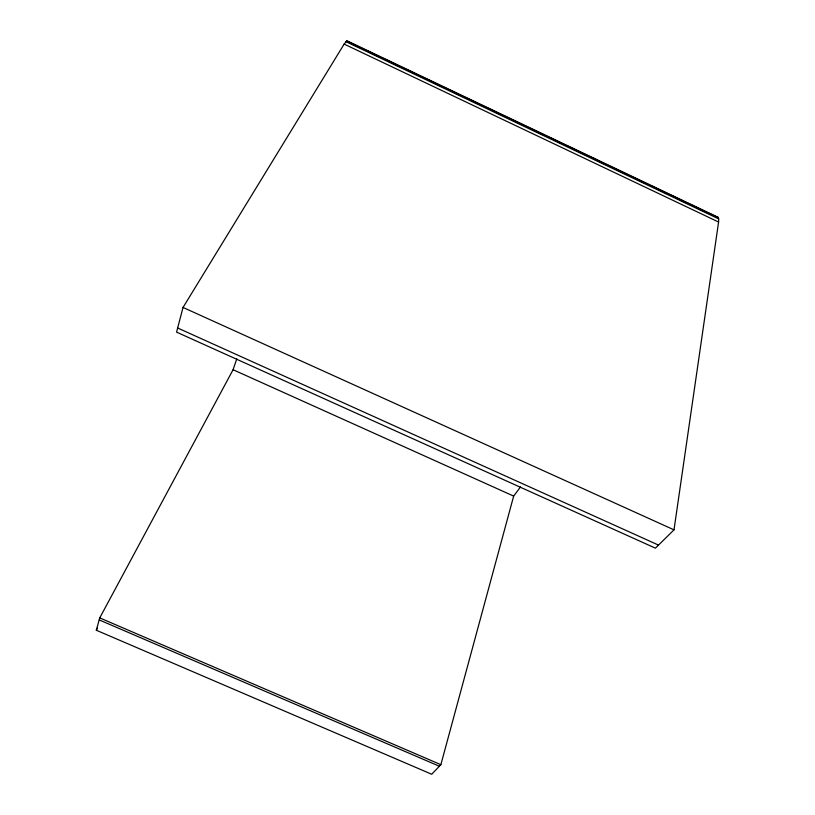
<?xml version="1.0" encoding="UTF-8"?>
<svg xmlns="http://www.w3.org/2000/svg" width="815" height="815" viewBox="0 0 815 815"><rect width="100%" height="100%" fill="white"/><g stroke="black" fill="none" stroke-linecap="round" stroke-linejoin="round"><path stroke-width="1.22" d="M718.586 222.037L718.687 218.889L717.893 217.157L346.935 40.75L344.144 44.092L183.029 307.449L176.57 332.123L655.392 548.149L674.005 529.852L718.586 222.037L344.144 44.092M520.51 486.932L513.664 496.091L440.864 764.674L431.716 774.25L96.313 630.24L99.746 617.892L233.08 369.725L236.778 358.885M96.313 630.24L97.515 627.988M716.283 216.953L717.893 217.157M99.746 617.892L440.864 764.674M99.206 619.909L439.336 766.212M233.08 369.725L513.664 496.091M183.029 307.449L674.005 529.852M177.67 328.007L658.449 545.062M346.477 40.984L718.392 217.839M350.796 43.154L362.288 48.625M368.034 51.355L379.525 56.826M381.828 57.916L393.319 63.376M395.621 64.477L410.566 71.577M420.907 76.498L428.955 80.318M438.144 84.699L446.192 88.519M451.938 91.249L459.986 95.08M465.732 97.81L477.223 103.281M482.969 106.011L494.461 111.472M496.763 112.572L509.406 118.583M522.048 124.593L526.643 126.773M535.842 131.154L543.88 134.974M549.636 137.704L561.127 143.175M566.873 145.905L578.365 151.376M580.667 152.466L610.547 166.678M619.736 171.048L627.784 174.868M636.984 179.249L645.022 183.069M650.778 185.8L662.269 191.27M664.561 192.36L679.506 199.461M681.809 200.561L693.3 206.022M695.592 207.122L704.792 211.493M707.094 212.583L711.689 214.773M345.845 41.616L718.687 218.889"/></g></svg>
